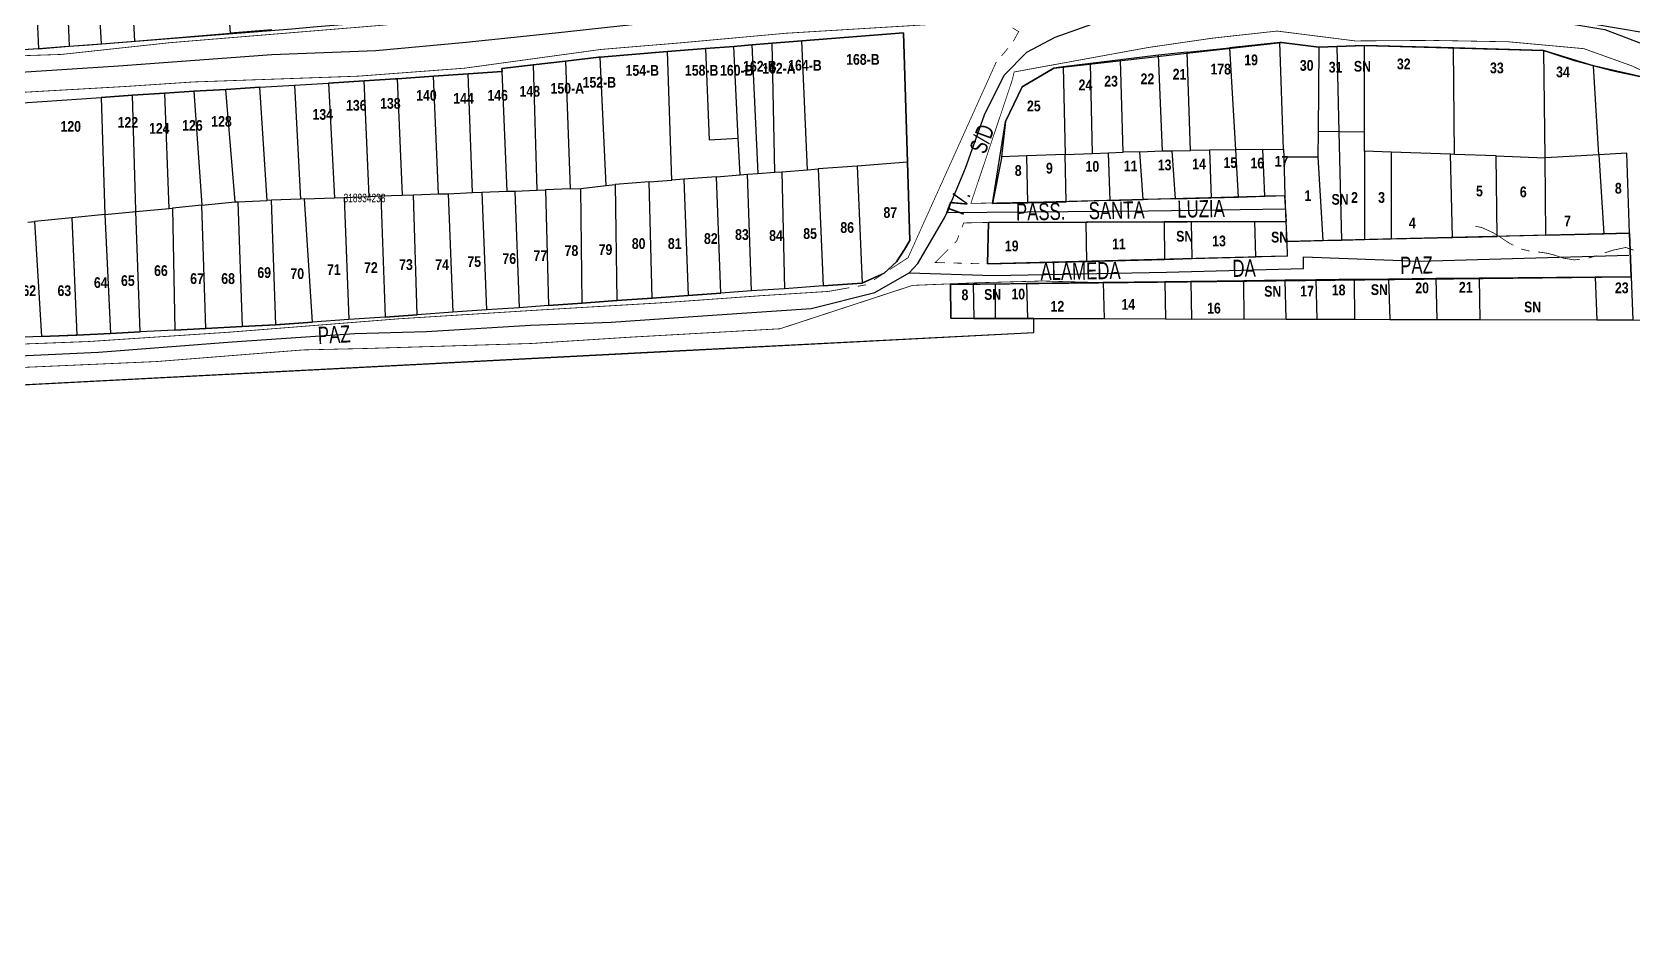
# Model space of a CAD drawing. Extents: x 204834 to 208707, y 4853033 to 4855981.
# Drawn here: x 207695.3 to 208068.6, y 4853459.3 to 4853666.6 of the extents above; entities that cross this region are included whole.
import ezdxf
from ezdxf.enums import TextEntityAlignment as Align

# ---------------------------------------------------------------- set-up
doc = ezdxf.new("R2010")
doc.units = 0
doc.header["$LTSCALE"] = 1.5
doc.header["$MEASUREMENT"] = 0
doc.linetypes.add('PHANTOMX2', pattern=[5, 2.5, -0.5, 0.5, -0.5, 0.5, -0.5])
for name, color, linetype in [('CD-MALHA-LOTES', 40, 'CONTINUOUS'), ('CD_TXT_QUADRA', 7, 'CONTINUOUS'), ('HD-CURSO-INTER', 170, 'CONTINUOUS'), ('RU-QUADRAS', 6, 'CONTINUOUS'), ('SV-EIXO-RUA-N-PAV', 6, 'CONTINUOUS'), ('SV-RUA-NAO-PAV-S-GUIA-C-GUIA', 7, 'PHANTOMX2'), ('SV-TXT-RUA-N-PAV-S-GUIA-C-GUIA', 7, 'CONTINUOUS'), ('Th_NmrPort', 7, 'CONTINUOUS')]:
    doc.layers.add(name, color=color, linetype=linetype)
doc.styles.add('ARIAL', font='ARIAL.TTF')
doc.styles.get("Standard").update_dxf_attribs({"font": 'swisscbo.ttf'})

msp = doc.modelspace()

# ---------------------------------------------------------------- linework, layer by layer
at = {"layer": 'CD-MALHA-LOTES', "linetype": 'Continuous'}
for p, q in [((207719.3, 4853664.54), (207717.5, 4853696.24)), ((207741.6, 4853666.36), (207739.3, 4853697.5)), ((207695.4, 4853694.96), (207696.87, 4853662.72)), ((207702.71, 4853695.38), (207703.99, 4853663.3)), ((207711.56, 4853663.91), (207709.51, 4853695.78)), ((207719.3, 4853664.54), (207741.6, 4853666.36)), ((207751.2, 4853667.14), (207741.6, 4853666.36)), ((207898.52, 4853666.47), (207874.82, 4853664.57)), ((207899.41, 4853636.29), (207898.52, 4853666.47)), ((207696.87, 4853662.72), (207688.3, 4853662.14)), ((207696.87, 4853662.72), (207703.99, 4853663.3)), ((207703.99, 4853663.3), (207711.56, 4853663.91)), ((207711.56, 4853663.91), (207719.3, 4853664.54)), ((207852.33, 4853662.76), (207843.49, 4853662.06)), ((207858.93, 4853663.29), (207852.33, 4853662.76)), ((207852.33, 4853662.76), (207853.2, 4853641.47)), ((207863.13, 4853663.63), (207858.93, 4853663.29)), ((207859.96, 4853641.9), (207858.93, 4853663.29)), ((207867.9, 4853664.01), (207863.13, 4853663.63)), ((207863.13, 4853663.63), (207864.56, 4853633.62)), ((207874.82, 4853664.57), (207867.9, 4853664.01)), ((207868.48, 4853633.92), (207867.9, 4853664.01)), ((207876.1, 4853634.51), (207874.82, 4853664.57)), ((207964.59, 4853661.92), (207974.52, 4853662.95)), ((207986.2, 4853664.16), (207974.52, 4853662.95)), ((207974.52, 4853662.95), (207975.87, 4853639.16)), ((207986.65, 4853664.21), (207986.2, 4853664.16)), ((207987.08, 4853639.33), (207986.2, 4853664.16)), ((207995.31, 4853663.07), (207986.65, 4853664.21)), ((207995.31, 4853663.07), (207995.14, 4853643.47)), ((207999.51, 4853663.24), (207995.31, 4853663.07)), ((208005.94, 4853663.52), (207999.51, 4853663.24)), ((207999.51, 4853663.24), (208000, 4853643.38)), ((208026.73, 4853662.94), (208005.94, 4853663.52)), ((208005.94, 4853643.27), (208005.94, 4853663.52)), ((208047.73, 4853662.36), (208026.73, 4853662.94)), ((208026.94, 4853638.09), (208026.73, 4853662.94)), ((207812.17, 4853659), (207804.89, 4853658.16)), ((207819.67, 4853659.87), (207812.17, 4853659)), ((207812.17, 4853659), (207813.04, 4853629.75)), ((207827.46, 4853660.77), (207819.67, 4853659.87)), ((207819.67, 4853659.87), (207820.81, 4853630.04)), ((207827.77, 4853660.79), (207827.46, 4853660.77)), ((207843.49, 4853662.06), (207827.77, 4853660.79)), ((207829.2, 4853630.84), (207827.77, 4853660.79)), ((207844.5, 4853632.09), (207843.49, 4853662.06)), ((207942.05, 4853659.26), (207935.73, 4853658.48)), ((207949.06, 4853660.13), (207942.05, 4853659.26)), ((207942.54, 4853638.31), (207942.05, 4853659.26)), ((207957.94, 4853661.23), (207949.06, 4853660.13)), ((207949.7, 4853638.58), (207949.06, 4853660.13)), ((207964.59, 4853661.92), (207957.94, 4853661.23)), ((207958.91, 4853638.9), (207957.94, 4853661.23)), ((207965.4, 4853639), (207964.59, 4853661.92)), ((208047.73, 4853662.36), (208047.99, 4853637.27)), ((208059.34, 4853658.76), (208047.73, 4853662.36)), ((207772.79, 4853655.24), (207764.41, 4853654.73)), ((207780.08, 4853655.69), (207772.79, 4853655.24)), ((207773.94, 4853628.3), (207772.79, 4853655.24)), ((207780.43, 4853655.71), (207780.08, 4853655.69)), ((207788.96, 4853656.32), (207780.43, 4853655.71)), ((207780.43, 4853655.71), (207781.58, 4853628.59)), ((207797.03, 4853656.9), (207788.96, 4853656.32)), ((207790.12, 4853628.9), (207788.96, 4853656.32)), ((207804.92, 4853657.46), (207797.03, 4853656.9)), ((207798.04, 4853629.2), (207797.03, 4853656.9)), ((207804.89, 4853658.16), (207804.92, 4853657.46)), ((207806.07, 4853629.49), (207804.92, 4853657.46)), ((207933.56, 4853658.21), (207926.17, 4853653.83)), ((207935.73, 4853658.48), (207933.56, 4853658.21)), ((207935.73, 4853658.48), (207936.16, 4853638.07)), ((208060.63, 4853638.02), (208059.34, 4853658.76)), ((208070.95, 4853656.14), (208059.34, 4853658.76)), ((207718.77, 4853651.88), (207711.43, 4853651.37)), ((207726.26, 4853652.4), (207718.77, 4853651.88)), ((207719.5, 4853625.02), (207718.77, 4853651.88)), ((207733.04, 4853652.82), (207726.26, 4853652.4)), ((207727.27, 4853625.51), (207726.26, 4853652.4)), ((207740.53, 4853653.27), (207733.04, 4853652.82)), ((207733.04, 4853652.82), (207734.93, 4853626.26)), ((207748.46, 4853653.76), (207740.53, 4853653.27)), ((207742.67, 4853627.01), (207740.53, 4853653.27)), ((207748.46, 4853653.76), (207756.54, 4853654.28)), ((207750.18, 4853627.35), (207748.46, 4853653.76)), ((207756.54, 4853654.28), (207764.41, 4853654.73)), ((207756.54, 4853654.28), (207757.94, 4853627.65)), ((207764.41, 4853654.73), (207765.84, 4853628)), ((207926.17, 4853653.83), (207922.24, 4853645.76)), ((207693.07, 4853650.09), (207711.43, 4853651.37)), ((207711.43, 4853651.37), (207712.31, 4853624.06)), ((207922.24, 4853645.76), (207921.35, 4853637.52)), ((207853.2, 4853641.47), (207859.96, 4853641.9)), ((207860.38, 4853633.3), (207859.96, 4853641.9)), ((207995.14, 4853643.47), (207995.09, 4853637.49)), ((208000, 4853643.38), (207995.14, 4853643.47)), ((208005.94, 4853643.27), (208000, 4853643.38)), ((208000, 4853643.38), (208000.62, 4853618.1)), ((208005.94, 4853638.86), (208005.94, 4853643.27)), ((207921.32, 4853637.22), (207919.24, 4853626.61)), ((207921.35, 4853637.52), (207921.32, 4853637.22)), ((207927.24, 4853637.74), (207921.35, 4853637.52)), ((207936.16, 4853638.07), (207927.24, 4853637.74)), ((207927.47, 4853626.83), (207927.24, 4853637.74)), ((207936.16, 4853638.07), (207942.54, 4853638.31)), ((207936.39, 4853627.07), (207936.16, 4853638.07)), ((207942.54, 4853638.31), (207946.19, 4853638.45)), ((207946.19, 4853638.45), (207949.7, 4853638.58)), ((207946.19, 4853638.45), (207946.58, 4853627.35)), ((207953.61, 4853638.73), (207949.7, 4853638.58)), ((207953.61, 4853638.73), (207958.91, 4853638.9)), ((207954.35, 4853627.55), (207953.61, 4853638.73)), ((207958.91, 4853638.9), (207961.08, 4853638.94)), ((207961.08, 4853638.94), (207965.4, 4853639)), ((207961.08, 4853638.94), (207961.82, 4853627.76)), ((207969.79, 4853639.07), (207965.4, 4853639)), ((207975.87, 4853639.16), (207969.79, 4853639.07)), ((207969.79, 4853639.07), (207970.18, 4853627.98)), ((207982.25, 4853639.26), (207975.87, 4853639.16)), ((207975.87, 4853639.16), (207976.5, 4853628.15)), ((207982.25, 4853639.26), (207987.08, 4853639.33)), ((207982.73, 4853628.32), (207982.25, 4853639.26)), ((207987.08, 4853639.33), (207987.14, 4853637.53)), ((207987.14, 4853637.53), (207995.09, 4853637.49)), ((207987.14, 4853637.53), (207987.42, 4853628.42)), ((207995.09, 4853637.49), (207996.22, 4853617.99)), ((208012.18, 4853638.63), (208005.94, 4853638.86)), ((208005.94, 4853638.86), (208005.94, 4853618.23)), ((208026.05, 4853638.12), (208012.18, 4853638.63)), ((208012.18, 4853638.63), (208012.18, 4853618.38)), ((208026.48, 4853618.72), (208026.05, 4853638.12)), ((208026.94, 4853638.09), (208026.05, 4853638.12)), ((208036.65, 4853637.74), (208026.94, 4853638.09)), ((208036.65, 4853637.74), (208047.99, 4853637.27)), ((208036.86, 4853618.97), (208036.65, 4853637.74)), ((208048.19, 4853637.26), (208047.99, 4853637.27)), ((208047.99, 4853637.27), (208048.18, 4853619.24)), ((208060.63, 4853638.02), (208048.19, 4853637.26)), ((208067.11, 4853638.41), (208060.63, 4853638.02)), ((208060.63, 4853638.02), (208061.78, 4853619.57)), ((208067.77, 4853619.71), (208067.11, 4853638.41)), ((207854.93, 4853632.89), (207847.29, 4853632.3)), ((207854.93, 4853632.89), (207860.38, 4853633.3)), ((207855.94, 4853605.71), (207854.93, 4853632.89)), ((207860.38, 4853633.3), (207862.13, 4853633.48)), ((207862.13, 4853633.48), (207864.56, 4853633.62)), ((207863.09, 4853606.25), (207862.13, 4853633.48)), ((207864.56, 4853633.62), (207868.48, 4853633.92)), ((207868.48, 4853633.92), (207870.09, 4853634.04)), ((207870.09, 4853634.04), (207876.1, 4853634.51)), ((207870.09, 4853634.04), (207870.73, 4853606.73)), ((207876.1, 4853634.51), (207878.62, 4853634.7)), ((207887.69, 4853635.39), (207878.62, 4853634.7)), ((207878.62, 4853634.7), (207879.76, 4853607.41)), ((207899.41, 4853636.29), (207887.69, 4853635.39)), ((207887.69, 4853635.39), (207888.84, 4853608.08)), ((207899.95, 4853618.02), (207899.41, 4853636.29)), ((207792.31, 4853628.91), (207798.04, 4853629.2)), ((207798.04, 4853629.2), (207800.19, 4853629.31)), ((207800.19, 4853629.31), (207806.07, 4853629.49)), ((207800.19, 4853629.31), (207801.24, 4853601.84)), ((207806.07, 4853629.49), (207807.91, 4853629.55)), ((207807.91, 4853629.55), (207813.04, 4853629.75)), ((207807.91, 4853629.55), (207808.87, 4853602.32)), ((207813.04, 4853629.75), (207815.01, 4853629.83)), ((207820.81, 4853630.04), (207815.01, 4853629.83)), ((207815.01, 4853629.83), (207815.73, 4853602.85)), ((207820.81, 4853630.04), (207823.28, 4853630.13)), ((207823.28, 4853630.13), (207829.2, 4853630.84)), ((207823.6, 4853603.41), (207823.28, 4853630.13)), ((207829.2, 4853630.84), (207831.25, 4853631.08)), ((207839.2, 4853631.69), (207831.25, 4853631.08)), ((207831.25, 4853631.08), (207831.68, 4853603.99)), ((207839.2, 4853631.69), (207844.5, 4853632.09)), ((207839.92, 4853604.57), (207839.2, 4853631.69)), ((207847.29, 4853632.3), (207844.5, 4853632.09)), ((207847.29, 4853632.3), (207848.3, 4853605.17)), ((207719.51, 4853624.76), (207727.27, 4853625.51)), ((207727.27, 4853625.51), (207728.05, 4853625.59)), ((207734.93, 4853626.26), (207728.05, 4853625.59)), ((207728.05, 4853625.59), (207728.63, 4853597.12)), ((207734.93, 4853626.26), (207742.67, 4853627.01)), ((207735.82, 4853597.49), (207734.93, 4853626.26)), ((207742.67, 4853627.01), (207743.34, 4853627.06)), ((207743.34, 4853627.06), (207750.18, 4853627.35)), ((207743.34, 4853627.06), (207744.35, 4853597.93)), ((207751.14, 4853627.39), (207750.18, 4853627.35)), ((207757.94, 4853627.65), (207751.14, 4853627.39)), ((207752.14, 4853598.33), (207751.14, 4853627.39)), ((207758.87, 4853627.71), (207757.94, 4853627.65)), ((207758.87, 4853627.71), (207765.84, 4853628)), ((207760.75, 4853598.94), (207758.87, 4853627.71)), ((207765.84, 4853628), (207768.12, 4853628.07)), ((207768.12, 4853628.07), (207773.94, 4853628.3)), ((207768.12, 4853628.07), (207769.21, 4853599.58)), ((207773.94, 4853628.3), (207776.68, 4853628.41)), ((207776.68, 4853628.41), (207781.58, 4853628.59)), ((207776.68, 4853628.41), (207777.69, 4853600.15)), ((207781.58, 4853628.59), (207784.29, 4853628.69)), ((207784.29, 4853628.69), (207790.12, 4853628.9)), ((207785.15, 4853600.68), (207784.29, 4853628.69)), ((207790.12, 4853628.9), (207792.31, 4853628.91)), ((207792.31, 4853628.91), (207793.44, 4853601.27)), ((207919.24, 4853626.61), (207927.47, 4853626.83)), ((207927.47, 4853626.83), (207936.39, 4853627.07)), ((207946.58, 4853627.35), (207936.39, 4853627.07)), ((207946.58, 4853627.35), (207954.35, 4853627.55)), ((207961.82, 4853627.76), (207954.35, 4853627.55)), ((207961.82, 4853627.76), (207970.18, 4853627.98)), ((207970.18, 4853627.98), (207976.5, 4853628.15)), ((207976.5, 4853628.15), (207982.73, 4853628.32)), ((207987.42, 4853628.42), (207982.73, 4853628.32)), ((207987.42, 4853628.42), (207987.64, 4853622.42)), ((207694.36, 4853622.32), (207695.92, 4853622.47)), ((207704.6, 4853623.32), (207695.92, 4853622.47)), ((207695.92, 4853622.47), (207697.5, 4853595.61)), ((207712.31, 4853624.06), (207704.6, 4853623.32)), ((207704.6, 4853623.32), (207705.74, 4853595.95)), ((207712.31, 4853624.06), (207719.51, 4853624.76)), ((207712.31, 4853624.06), (207713.63, 4853596.36)), ((207719.51, 4853624.76), (207719.5, 4853625.02)), ((207720.53, 4853596.71), (207719.51, 4853624.76)), ((207918.32, 4853622.23), (207918.09, 4853612.54)), ((207941.04, 4853622.3), (207918.32, 4853622.23)), ((207959.26, 4853622.37), (207941.04, 4853622.3)), ((207941.27, 4853613.15), (207941.04, 4853622.3)), ((207965.67, 4853622.39), (207959.26, 4853622.37)), ((207959.26, 4853622.37), (207959.35, 4853613.62)), ((207980.38, 4853622.43), (207965.67, 4853622.39)), ((207965.82, 4853613.79), (207965.67, 4853622.39)), ((207980.38, 4853622.43), (207987.64, 4853622.42)), ((207980.61, 4853614.18), (207980.38, 4853622.43)), ((207987.64, 4853622.42), (207987.84, 4853617.79)), ((207898.76, 4853615.89), (207899.95, 4853618.02)), ((207987.84, 4853617.79), (207996.22, 4853617.99)), ((207996.22, 4853617.99), (208000.62, 4853618.1)), ((208000.62, 4853618.1), (208005.94, 4853618.23)), ((208005.94, 4853618.23), (208012.18, 4853618.38)), ((208012.18, 4853618.38), (208026.48, 4853618.72)), ((208026.48, 4853618.72), (208036.86, 4853618.97)), ((208048.18, 4853619.24), (208036.86, 4853618.97)), ((208048.18, 4853619.24), (208061.78, 4853619.57)), ((208061.78, 4853619.57), (208067.77, 4853619.71)), ((208067.77, 4853619.71), (208068.13, 4853609.58)), ((207896.86, 4853613.04), (207898.76, 4853615.89)), ((207965.82, 4853613.79), (207980.61, 4853614.18)), ((207987.96, 4853614.37), (207980.61, 4853614.18)), ((207987.84, 4853617.79), (207987.96, 4853614.37)), ((207888.84, 4853608.08), (207894.01, 4853610.43)), ((207894.01, 4853610.43), (207896.86, 4853613.04)), ((207918.09, 4853612.54), (207941.27, 4853613.15)), ((207941.27, 4853613.15), (207959.35, 4853613.62)), ((207959.35, 4853613.62), (207965.82, 4853613.79)), ((207870.73, 4853606.73), (207863.09, 4853606.25)), ((207879.76, 4853607.41), (207870.73, 4853606.73)), ((207879.76, 4853607.41), (207888.84, 4853608.08)), ((207914.77, 4853607.81), (207909.46, 4853607.74)), ((207909.46, 4853607.74), (207909.56, 4853599.87)), ((207919.89, 4853607.87), (207914.77, 4853607.81)), ((207914.77, 4853607.81), (207914.85, 4853599.86)), ((207927.15, 4853607.96), (207919.89, 4853607.87)), ((207919.89, 4853607.87), (207919.89, 4853599.85)), ((207945.05, 4853608.19), (207927.15, 4853607.96)), ((207927.15, 4853607.96), (207927.39, 4853599.83)), ((207959.44, 4853608.38), (207945.05, 4853608.19)), ((207945.05, 4853608.19), (207945.3, 4853599.79)), ((207965.5, 4853608.45), (207959.44, 4853608.38)), ((207959.44, 4853608.38), (207959.6, 4853599.75)), ((207977.78, 4853608.61), (207965.5, 4853608.45)), ((207965.5, 4853608.45), (207965.66, 4853599.7)), ((207987.46, 4853608.73), (207977.78, 4853608.61)), ((207977.78, 4853608.61), (207977.87, 4853599.71)), ((207994.63, 4853608.82), (207987.46, 4853608.73)), ((207987.7, 4853599.69), (207987.46, 4853608.73)), ((207999.95, 4853608.89), (207994.63, 4853608.82)), ((207994.63, 4853608.82), (207994.87, 4853599.67)), ((208003.52, 4853608.93), (207999.95, 4853608.89)), ((208011.56, 4853609.01), (208003.52, 4853608.93)), ((208003.52, 4853608.93), (208003.63, 4853599.65)), ((208022.58, 4853609.12), (208011.56, 4853609.01)), ((208011.56, 4853609.01), (208011.87, 4853599.63)), ((208032.71, 4853609.22), (208022.58, 4853609.12)), ((208022.58, 4853609.12), (208022.79, 4853599.61)), ((208059.75, 4853609.49), (208032.71, 4853609.22)), ((208032.71, 4853609.22), (208032.87, 4853599.58)), ((208068.13, 4853609.58), (208059.75, 4853609.49)), ((208059.75, 4853609.49), (208060.16, 4853599.52)), ((208068.13, 4853609.58), (208068.49, 4853599.5)), ((207815.73, 4853602.85), (207823.6, 4853603.41)), ((207823.6, 4853603.41), (207831.68, 4853603.99)), ((207831.68, 4853603.99), (207839.92, 4853604.57)), ((207839.92, 4853604.57), (207848.3, 4853605.17)), ((207848.3, 4853605.17), (207855.94, 4853605.71)), ((207863.09, 4853606.25), (207855.94, 4853605.71)), ((207769.21, 4853599.58), (207760.75, 4853598.94)), ((207777.69, 4853600.15), (207769.21, 4853599.58)), ((207777.69, 4853600.15), (207785.15, 4853600.68)), ((207793.44, 4853601.27), (207785.15, 4853600.68)), ((207801.24, 4853601.84), (207793.44, 4853601.27)), ((207808.87, 4853602.32), (207801.24, 4853601.84)), ((207815.73, 4853602.85), (207808.87, 4853602.32)), ((207909.56, 4853599.87), (207914.85, 4853599.86)), ((207914.85, 4853599.86), (207919.89, 4853599.85)), ((207919.89, 4853599.85), (207927.39, 4853599.83)), ((207927.39, 4853599.83), (207928.87, 4853599.83)), ((207928.87, 4853599.83), (207945.3, 4853599.79)), ((207945.3, 4853599.79), (207959.6, 4853599.75)), ((207965.66, 4853599.7), (207977.87, 4853599.71)), ((207977.87, 4853599.71), (207987.7, 4853599.69)), ((207987.7, 4853599.69), (207994.87, 4853599.67)), ((207994.87, 4853599.67), (208003.63, 4853599.65)), ((208060.16, 4853599.52), (208068.49, 4853599.5)), ((207697.5, 4853595.61), (207689.39, 4853595.28)), ((207697.5, 4853595.61), (207705.74, 4853595.95)), ((207705.74, 4853595.95), (207713.63, 4853596.36)), ((207713.63, 4853596.36), (207720.53, 4853596.71)), ((207728.63, 4853597.12), (207720.53, 4853596.71)), ((207728.63, 4853597.12), (207735.82, 4853597.49)), ((207735.82, 4853597.49), (207744.35, 4853597.93)), ((207744.35, 4853597.93), (207752.14, 4853598.33)), ((207752.14, 4853598.33), (207760.75, 4853598.94))]:
    msp.add_line(p, q, dxfattribs=at)
for points in [[(207579.85, 4853474.5), (207579.04, 4853480.56), (207400.16, 4853472.35), (207182.72, 4853459.32), (207179.34, 4853554.11), (207289.75, 4853559.9), (207400.16, 4853565.7), (207490.52, 4853573.9), (207699.98, 4853584.77), (207838.76, 4853592.01), (207928.87, 4853596.6), (207928.87, 4853599.83)], [(207959.6, 4853599.75), (207965.66, 4853599.7)], [(208003.63, 4853599.65), (208011.87, 4853599.63)], [(208011.87, 4853599.63), (208022.79, 4853599.61)], [(208022.79, 4853599.61), (208032.87, 4853599.58)], [(208032.87, 4853599.58), (208060.16, 4853599.52)], [(208068.49, 4853599.5), (208087.41, 4853599.46)]]:
    msp.add_lwpolyline(points, dxfattribs=at)
at = {"layer": 'HD-CURSO-INTER', "const_width": 0.18}
for points in [[(208031.82, 4853621.35), (208032.8, 4853621.15)], [(208032.8, 4853621.15), (208033.31, 4853621.04)], [(208033.31, 4853621.04), (208035.56, 4853620.01)], [(208035.56, 4853620.01), (208036.04, 4853619.79)], [(208036.04, 4853619.79), (208037.29, 4853619)], [(208037.29, 4853619), (208037.33, 4853618.98)], [(208037.33, 4853618.98), (208038.12, 4853618.45)], [(208038.12, 4853618.45), (208038.7, 4853618.06)], [(208038.7, 4853618.06), (208039.8, 4853617.36)], [(208039.8, 4853617.36), (208039.99, 4853617.24)], [(208039.99, 4853617.24), (208040.69, 4853616.91)], [(208042.5, 4853616.05), (208042.67, 4853615.97)], [(208042.67, 4853615.97), (208043.46, 4853615.79)], [(208043.46, 4853615.79), (208044.18, 4853615.61)], [(208044.18, 4853615.61), (208044.44, 4853615.58)], [(208046.42, 4853615.33), (208047.18, 4853615.25)], [(208047.18, 4853615.25), (208048.4, 4853615.06)], [(208048.4, 4853615.06), (208048.67, 4853615.02)], [(208048.67, 4853615.02), (208050.34, 4853614.58)], [(208050.34, 4853614.58), (208050.35, 4853614.57)], [(208050.35, 4853614.57), (208052.23, 4853613.93)], [(208058.16, 4853613.93), (208059.13, 4853614.19)], [(208059.13, 4853614.19), (208059.33, 4853614.24)], [(208059.33, 4853614.24), (208060.08, 4853614.48)], [(208061.98, 4853615.12), (208062.49, 4853615.3)], [(208062.49, 4853615.3), (208063.88, 4853615.75)], [(208063.88, 4853615.75), (208063.92, 4853615.76)], [(208063.92, 4853615.76), (208066.81, 4853616.38)], [(208066.81, 4853616.38), (208066.85, 4853616.39)], [(208066.85, 4853616.39), (208068.71, 4853615.76)], [(208052.23, 4853613.93), (208052.32, 4853613.9)], [(208052.32, 4853613.9), (208054.2, 4853613.6)], [(208054.2, 4853613.6), (208054.9, 4853613.49)], [(208054.9, 4853613.49), (208056.19, 4853613.65)]]:
    msp.add_lwpolyline(points, dxfattribs=at)
at = {"layer": 'RU-QUADRAS', "linetype": 'Continuous'}
msp.add_lwpolyline([(207694.8, 4853711.79), (207695.4, 4853694.96), (207757.56, 4853698.56), (207920.88, 4853710.19), (208006.55, 4853714.81, -0.013213), (208097.02, 4853710.39), (208091, 4853663.09), (208007.14, 4853677.32), (208007.05, 4853682.93), (207962.09, 4853679.96), (207885.54, 4853679.72, -0.008632), (207696.87, 4853662.72), (207636.13, 4853658.68)], format="xyb", dxfattribs=at)
msp.add_lwpolyline([(207693.07, 4853650.09), (207711.43, 4853651.37), (207718.77, 4853651.88), (207726.26, 4853652.4), (207733.04, 4853652.82), (207740.53, 4853653.27), (207748.46, 4853653.76), (207756.54, 4853654.28), (207764.41, 4853654.73), (207772.79, 4853655.24), (207780.08, 4853655.69), (207780.43, 4853655.71), (207788.96, 4853656.32), (207797.03, 4853656.9), (207804.92, 4853657.46), (207804.89, 4853658.16), (207812.17, 4853659), (207819.67, 4853659.87), (207827.46, 4853660.77), (207827.77, 4853660.79), (207843.49, 4853662.06), (207852.33, 4853662.77), (207858.93, 4853663.29), (207863.13, 4853663.63), (207867.9, 4853664.01), (207874.82, 4853664.57), (207898.52, 4853666.47), (207899.41, 4853636.29), (207899.95, 4853618.02), (207898.76, 4853615.89), (207896.86, 4853613.04), (207894.01, 4853610.43), (207888.78, 4853608.05), (207879.76, 4853607.41), (207870.73, 4853606.73), (207863.09, 4853606.25), (207855.94, 4853605.71), (207848.3, 4853605.17), (207839.92, 4853604.57), (207831.68, 4853603.99), (207823.6, 4853603.41), (207815.73, 4853602.85), (207808.87, 4853602.32), (207801.24, 4853601.84), (207793.44, 4853601.27), (207785.15, 4853600.68), (207777.69, 4853600.15), (207769.21, 4853599.58), (207760.75, 4853598.94), (207751.99, 4853598.32), (207744.35, 4853597.93), (207735.82, 4853597.49), (207728.63, 4853597.12), (207720.53, 4853596.71), (207713.63, 4853596.36), (207705.74, 4853595.95), (207705.51, 4853595.94), (207697.5, 4853595.61), (207689.39, 4853595.28)], dxfattribs=at)
at = {"layer": 'RU-QUADRAS', "color": 6, "linetype": 'Continuous'}
msp.add_lwpolyline([(207490.52, 4853573.9), (207928.87, 4853596.6), (207928.86, 4853599.82), (207909.56, 4853599.87), (207909.46, 4853607.74), (208068.13, 4853609.58), (208067.77, 4853619.71), (207987.84, 4853617.79), (207987.96, 4853614.37), (207918.09, 4853612.54), (207918.32, 4853622.23), (207987.77, 4853622.46), (207987.42, 4853628.42), (207919.24, 4853626.61), (207922.24, 4853645.76), (207926.17, 4853653.83), (207933.56, 4853658.21), (207986.65, 4853664.21), (207995.31, 4853663.07), (208005.94, 4853663.52), (208047.73, 4853662.36, 0.039384), (208070.95, 4853656.14)], format="xyb", dxfattribs=at)
at = {"layer": 'SV-EIXO-RUA-N-PAV'}
for points in [[(207685.41, 4853656.78), (207715.46, 4853658.72), (207751.21, 4853661.38), (207775.44, 4853662.35), (207796.53, 4853664.29), (207817.37, 4853666.47), (207850.93, 4853670.11), (207878.32, 4853672.29), (207894.56, 4853673.74), (207909.1, 4853673.74), (207925.38, 4853672.67), (207946.12, 4853669.76), (207970.78, 4853672.29), (207989.44, 4853673.74), (208008.1, 4853673.5), (208028.09, 4853672.05), (208046.03, 4853669.87), (208062.02, 4853667.2), (208077.29, 4853661.38), (208088.68, 4853657.02), (208097.65, 4853651.69), (208109.04, 4853650.48), (208114.89, 4853649.56)], [(207663.84, 4853589.77), (207710.85, 4853591.95), (207742, 4853594.37), (207770.59, 4853596.31), (207787.32, 4853596.8), (207811.55, 4853598.25), (207830.33, 4853598.98), (207855.05, 4853600.67), (207876.93, 4853602.13), (207891.84, 4853605.9), (207899.79, 4853610.45), (207901.84, 4853612.62), (207908.06, 4853623.27), (207908.57, 4853624.45), (207912.98, 4853634.91), (207917.4, 4853647.36), (207921.99, 4853656.54), (207927.24, 4853661.95), (207933.85, 4853665.42), (207946.12, 4853669.76)], [(207987.59, 4853625.29), (207955.61, 4853624.87), (207908.57, 4853624.45)], [(207899.79, 4853610.45), (207919.44, 4853609.82), (207959.79, 4853610.65), (207991.78, 4853611.49), (207991.78, 4853614.21), (208018.75, 4853613.16), (208067.56, 4853614.63)]]:
    msp.add_lwpolyline(points, dxfattribs=at)
at = {"layer": 'SV-RUA-NAO-PAV-S-GUIA-C-GUIA', "const_width": 0.18}
for points in [[(207887.35, 4853677.87), (207848.97, 4853674.68), (207823.94, 4853672.21), (207800.85, 4853670.37), (207775.34, 4853668.08), (207727.37, 4853664.14), (207702.18, 4853661.41), (207674.74, 4853660.51), (207643.43, 4853657.7), (207618.18, 4853655.13), (207580.75, 4853653.98), (207522.03, 4853649.97), (207471.14, 4853645.48), (207439.8, 4853643.61), (207388.3, 4853639.04), (207364.16, 4853636.11), (207341.5, 4853632.71), (207307.68, 4853629.34), (207267.12, 4853624.82), (207239.48, 4853622.68), (207230.77, 4853621.94), (207194.04, 4853621.26), (207179.23, 4853622.04)], [(207917.78, 4853669.18), (207871.08, 4853666.35), (207846.83, 4853664.14), (207827.94, 4853662.57), (207796.13, 4853658.2), (207771.37, 4853656.34), (207732.95, 4853654.99), (207716.7, 4853653.91), (207686.21, 4853652.18), (207660.83, 4853649.92), (207647.88, 4853649.14), (207642, 4853648.29), (207640.53, 4853647.12), (207639.86, 4853642.77)], [(208114.89, 4853646.12), (208111.7, 4853646.17), (208099.54, 4853646.75), (208085.34, 4853650.41), (208077.63, 4853654.18), (208068.45, 4853658.68), (208057.12, 4853662.75), (208039.54, 4853664.36), (208021.55, 4853664.68), (208003.81, 4853664.56), (207985.58, 4853666.86), (207970.64, 4853665.22), (207955.45, 4853663.01), (207924.28, 4853657.32), (207923.8, 4853655.3)], [(207924.08, 4853664.47), (207925.35, 4853666.73), (207923.94, 4853667.57)], [(207921.35, 4853661.07), (207922.84, 4853662.85)], [(207895.29, 4853611.24), (207899.54, 4853613.99), (207920, 4853659.39)], [(207920, 4853659.39), (207920.04, 4853659.5), (207920.15, 4853659.63)], [(207923.8, 4853655.3), (207914.19, 4853626.66), (207946.58, 4853627.35), (207961.82, 4853627.76), (207976.5, 4853628.15), (207987.42, 4853628.42), (207987.77, 4853622.46), (207965.67, 4853622.39), (207941.04, 4853622.3), (207918.32, 4853622.23), (207912.51, 4853622.11), (207912.11, 4853621.06)], [(207639.86, 4853642.77), (207640.43, 4853632.54), (207640.43, 4853620), (207640.3, 4853608.28), (207640.07, 4853598), (207640.24, 4853593.93), (207641.6, 4853592.54), (207651.36, 4853592.51), (207673.43, 4853593.11), (207708.59, 4853594.46), (207741.25, 4853596.63), (207781.15, 4853599.78), (207814.8, 4853601.88), (207842.96, 4853603.54), (207865.34, 4853605.15), (207880.96, 4853606.14), (207885.84, 4853607)], [(207911.39, 4853619.19), (207910.92, 4853617.96), (207910.41, 4853617.44)], [(207918.14, 4853612.54), (207959.35, 4853613.62), (207980.61, 4853614.18), (207987.96, 4853614.37), (207987.84, 4853617.79), (208005.94, 4853618.23), (208026.48, 4853618.72), (208048.18, 4853619.24), (208061.78, 4853619.57), (208067.77, 4853619.71), (208068.13, 4853609.58), (208003.52, 4853608.93), (207994.63, 4853608.82), (207945.05, 4853608.19), (207930.84, 4853608.57), (207915.73, 4853608.16)], [(207908.91, 4853615.94), (207905.88, 4853612.89), (207908.14, 4853612.82)], [(207910.14, 4853612.77), (207912.14, 4853612.71)], [(207914.14, 4853612.65), (207916.14, 4853612.6)], [(207915.73, 4853608.16), (207900.61, 4853607.55), (207869.7, 4853597.43)], [(207887.81, 4853607.34), (207889.78, 4853607.69)], [(207891.62, 4853608.86), (207893.46, 4853610.05)], [(207869.7, 4853597.43), (207834.43, 4853595.45), (207811.76, 4853594), (207773.81, 4853592.85), (207758.53, 4853592.5), (207724.42, 4853589.79)], [(207724.42, 4853589.79), (207663.13, 4853587.1), (207600.64, 4853582.2), (207573.77, 4853580.7), (207538.15, 4853578.86), (207513.04, 4853577.18), (207482.35, 4853574.88), (207462.16, 4853573.64), (207440.24, 4853572.3), (207419.48, 4853570.8), (207400.73, 4853569.22)]]:
    msp.add_lwpolyline(points, dxfattribs=at)

# ---------------------------------------------------------------- texts
at = {"layer": 'CD_TXT_QUADRA', "linetype": 'Continuous', "style": 'ARIAL', "width": 0.7}
msp.add_text('318934238', height=2, dxfattribs=at).set_placement((207772.84, 4853627.94), align=Align.MIDDLE)
at = {"layer": 'SV-TXT-RUA-N-PAV-S-GUIA-C-GUIA', "style": 'ARIAL', "width": 0.7}
for s, rotation, p in [('TV.         S/D', 70, (207912.12, 4853623.07)), ('PASS.     SANTA       LUZIA', 1, (207924.75, 4853622.66)), ('ALAMEDA                        DA                               PAZ', 1, (207930.44, 4853608.74)), ('PAZ', 3, (207762.06, 4853593.88))]:
    msp.add_text(s, height=4, rotation=rotation, dxfattribs=at).set_placement(p)
at = {"layer": 'Th_NmrPort', "color": 1}
for s, p in [('154-B', (207833.7, 4853657.68)), ('158-B', (207847.54, 4853657.71)), ('160-B', (207855.72, 4853657.71)), ('162-B', (207861.1, 4853658.65)), ('162-A', (207865.54, 4853658.18)), ('164-B', (207871.61, 4853658.88)), ('168-B', (207885.12, 4853660.25)), ('178', (207970.05, 4853657.99)), ('19', (207977.94, 4853660.13)), ('30', (207990.89, 4853658.86)), ('31', (207997.63, 4853658.43)), ('SN', (208003.49, 4853658.64)), ('32', (208013.52, 4853659.19)), ('33', (208035.23, 4853658.26)), ('152-B', (207823.69, 4853654.91)), ('24', (207939.31, 4853654.3)), ('23', (207945.29, 4853655.17)), ('22', (207953.76, 4853655.71)), ('21', (207961.25, 4853656.8)), ('34', (208050.64, 4853657.33)), ('140', (207784.89, 4853651.87)), ('144', (207793.54, 4853651.17)), ('146', (207801.49, 4853651.87)), ('148', (207808.97, 4853652.81)), ('150-A', (207816.21, 4853653.51)), ('134', (207760.72, 4853647.43)), ('136', (207768.53, 4853649.54)), ('138', (207776.47, 4853650)), ('25', (207927.28, 4853649.4)), ('120', (207701.97, 4853644.63)), ('122', (207715.29, 4853645.56)), ('124', (207722.61, 4853644.16)), ('126', (207730.33, 4853644.86)), ('128', (207737.11, 4853645.8)), ('10', (207940.94, 4853635.31)), ('11', (207949.85, 4853635.42)), ('13', (207957.78, 4853635.64)), ('14', (207965.81, 4853635.86)), ('15', (207973.09, 4853636.18)), ('16', (207979.38, 4853636.08)), ('17', (207985.03, 4853636.51)), ('8', (207924.43, 4853634.34)), ('9', (207931.71, 4853634.88)), ('1', (207991.98, 4853628.48)), ('2', (208002.84, 4853628.05)), ('3', (208009.14, 4853628.05)), ('5', (208031.97, 4853629.56)), ('6', (208042.18, 4853629.35)), ('8', (208064.34, 4853630.21)), ('87', (207893.82, 4853624.54)), ('SN', (207998.28, 4853627.61)), ('86', (207883.77, 4853621.04)), ('4', (208016.32, 4853622.11)), ('7', (208052.5, 4853622.57)), ('80', (207835.15, 4853617.3)), ('81', (207843.56, 4853617.3)), ('82', (207851.98, 4853618.47)), ('83', (207859.23, 4853619.4)), ('84', (207867.17, 4853619.17)), ('85', (207875.12, 4853619.64)), ('19', (207922.14, 4853616.74)), ('11', (207947.12, 4853617.21)), ('SN', (207962.06, 4853619.01)), ('13', (207970.47, 4853617.91)), ('SN', (207984.18, 4853618.8)), ('75', (207796.81, 4853613.1)), ('76', (207804.99, 4853613.8)), ('77', (207812.24, 4853614.5)), ('78', (207819.49, 4853615.67)), ('79', (207827.43, 4853615.9)), ('66', (207723.78, 4853610.99)), ('67', (207732.2, 4853609.13)), ('68', (207739.44, 4853609.13)), ('69', (207747.86, 4853610.53)), ('70', (207755.57, 4853610.29)), ('71', (207764.09, 4853611.23)), ('72', (207772.73, 4853611.7)), ('73', (207780.92, 4853612.4)), ('74', (207789.33, 4853612.4)), ('62', (207693.09, 4853606.32)), ('63', (207701.27, 4853606.32)), ('64', (207709.76, 4853608.19)), ('65', (207716.07, 4853608.66)), ('8', (207912.02, 4853605.35)), ('SN', (207917.29, 4853605.44)), ('10', (207923.65, 4853605.53)), ('SN', (207982.58, 4853606.16)), ('17', (207990.99, 4853606.21)), ('18', (207998.35, 4853606.48)), ('SN', (208007.44, 4853606.55)), ('20', (208017.81, 4853606.97)), ('21', (208027.98, 4853607.1)), ('23', (208064.35, 4853606.98)), ('12', (207932.78, 4853602.67)), ('14', (207949.29, 4853603.11)), ('16', (207969.27, 4853602.24)), ('SN', (208043.17, 4853602.51))]:
    msp.add_text(s, height=2.5, dxfattribs=at).set_placement(p, align=Align.MIDDLE_LEFT)

doc.saveas('drawing.dxf')
